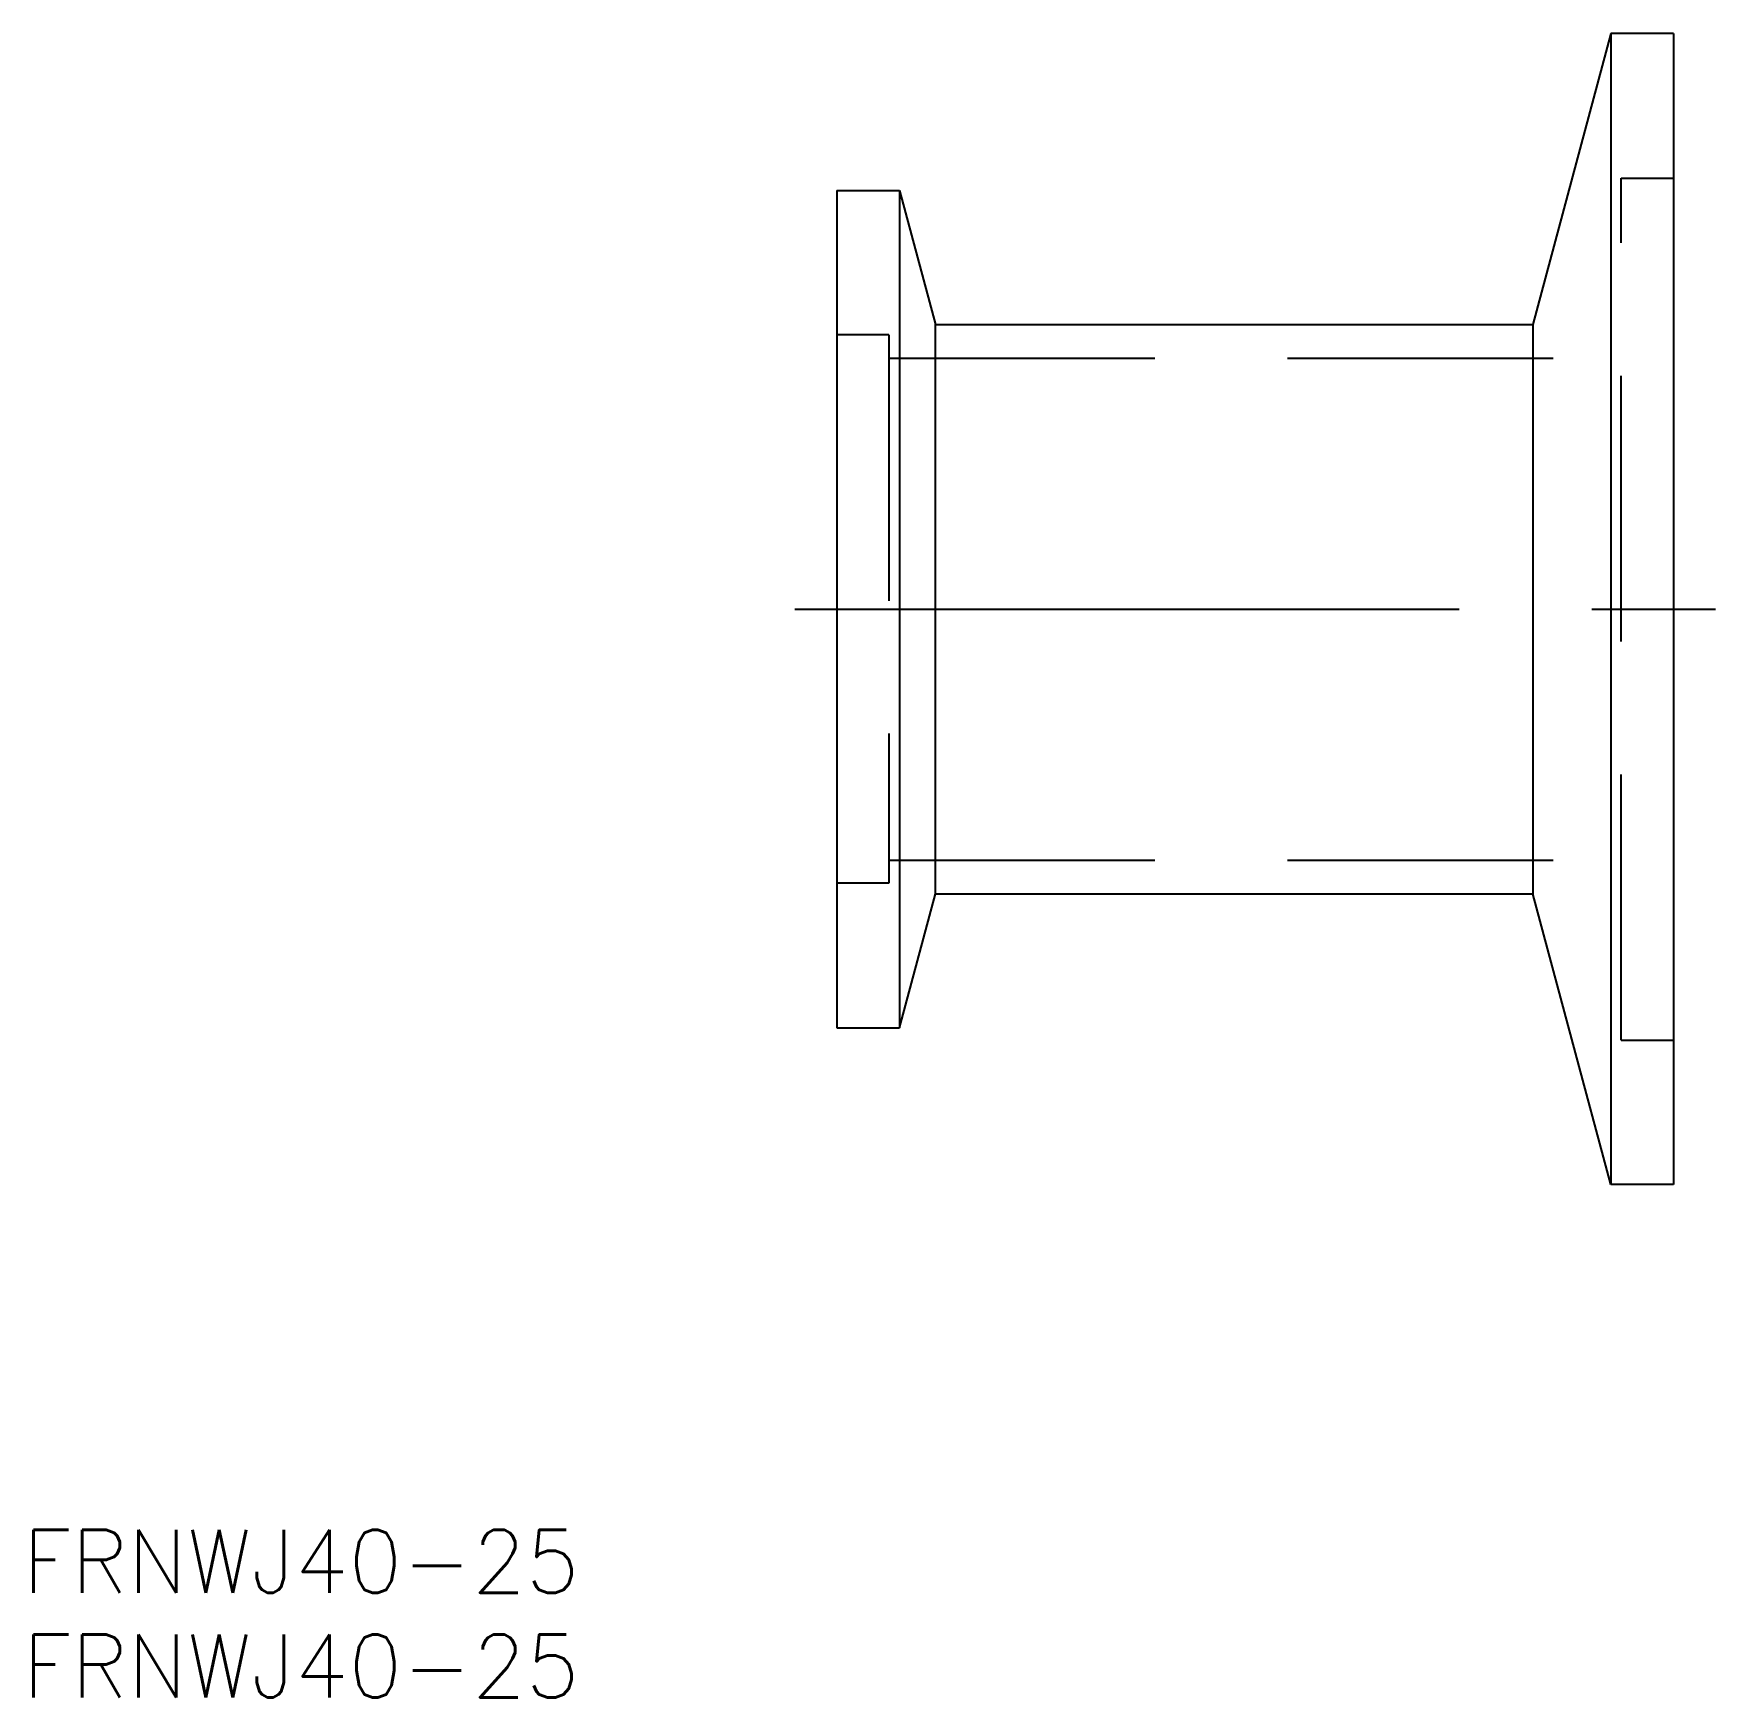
# Model space of a CAD drawing. Extents: x -38.4 to 42, y -52 to 27.5.
import ezdxf

# ---------------------------------------------------------------- set-up
doc = ezdxf.new("R2010")
doc.units = 0
doc.linetypes.add('CENTER', pattern=[50.8, 31.75, -6.35, 6.35, -6.35])
doc.linetypes.add('DASHED', pattern=[19.05, 12.7, -6.35])
doc.layers.get('0').update_dxf_attribs({"linetype": 'CONTINUOUS'})
doc.layers.add('CENTER', color=1, linetype='CENTER')
doc.styles.get("Standard").update_dxf_attribs({"font": 'txt.shx', "height": 3, "bigfont": 'bigfont.shx'})

msp = doc.modelspace()

# ---------------------------------------------------------------- linework, layer by layer
at = {"color": 7, "linetype": 'CONTINUOUS'}
for p, q in [((37, 27.5), (33.276, 13.6)), ((40, 27.5), (37, 27.5)), ((37, 27.5), (37, -27.5)), ((40, 27.5), (40, -27.5)), ((0, 20), (3, 20)), ((0, 20), (0, -20)), ((3, 20), (4.715, 13.6)), ((3, 20), (3, -20)), ((4.715, -13.6), (4.715, 13.6)), ((4.715, 13.6), (33.276, 13.6)), ((33.276, 13.6), (33.276, -13.6)), ((3, -20), (4.715, -13.6)), ((4.715, -13.6), (33.276, -13.6)), ((37, -27.5), (33.276, -13.6)), ((0, -20), (3, -20)), ((40, -27.5), (37, -27.5))]:
    msp.add_line(p, q, dxfattribs=at)
at = {"color": 3, "linetype": 'DASHED'}
for p, q in [((37.5, -20.6), (37.5, 20.6)), ((37.5, 20.6), (40, 20.6)), ((2.5, 13.1), (0, 13.1)), ((2.5, 13.1), (2.5, -13.1)), ((2.5, 12), (37.5, 12)), ((2.5, -12), (37.5, -12)), ((2.5, -13.1), (0, -13.1)), ((37.5, -20.6), (40, -20.6))]:
    msp.add_line(p, q, dxfattribs=at)
at = {"layer": 'CENTER', "color": 1, "linetype": 'CENTER'}
msp.add_line((-2, 0), (42, 0), dxfattribs=at)

# ---------------------------------------------------------------- texts
at = {"color": 7, "linetype": 'CONTINUOUS'}
for p in [(-38.9, -47), (-38.9, -52)]:
    msp.add_text('FRNWJ40-25', height=3, dxfattribs=at).set_placement(p)

doc.saveas('drawing.dxf')
